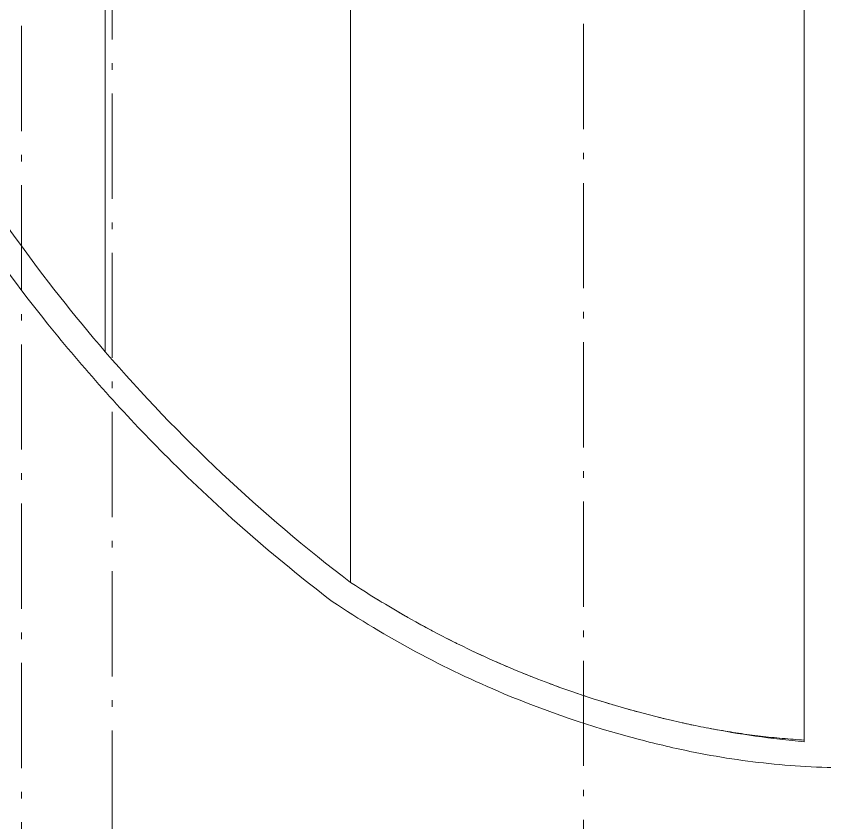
# Model space of a CAD drawing. Header units: metres. Extents: x -55 to 260, y -121 to 64.
# Drawn here: x -12.27 to 0.01, y -89.19 to -76.93 of the extents above; entities that cross this region are included whole.
import ezdxf

# ---------------------------------------------------------------- set-up
doc = ezdxf.new("R2010")
doc.units = ezdxf.units.M
doc.linetypes.add('01_Grid', pattern=[2.32, 1.6, -0.36, 0, -0.36])
for name, color, linetype, lineweight in [('0-1', 7, 'Continuous', 5), ('03EJES-1', 1, '01_Grid', 5), ('46BANQ', 8, 'Continuous', 5), ('46BANQ-1', 253, 'Continuous', 5)]:
    doc.layers.add(name, color=color, linetype=linetype, lineweight=lineweight)

# ---------------------------------------------------------------- blocks, each defined once
blk = doc.blocks.new('22011_AR_rvt-1-A1 _ A700')
at = {"layer": '46BANQ'}
for p, q in [((-10.918, -65.28), (-10.918, -82.029)), ((-10.918, -82.029), (-10.918, -65.28)), ((-10.918, -65.28), (-10.918, -82.029)), ((-10.918, -82.029), (-10.918, -65.28))]:
    blk.add_line(p, q, dxfattribs=at)
at = {"layer": '46BANQ-1'}
for points, knots in [([(-10.918, -82.029), (-11.871, -80.924), (-13.58, -78.544), (-15.094, -75.371), (-15.737, -73.431), (-15.901, -72.871)], [-1, -1, -1, -1, -0.75, -0.5, -0.4000533, -0.4000533, -0.4000533, -0.4000533]), ([(-7.469, -85.825), (-6.647, -86.374), (-5.148, -87.179), (-3.541, -87.726), (-2.859, -87.907)], [-1, -1, -1, -1, -0.5, -0.1428571, -0.1428571, -0.1428571, -0.1428571]), ([(-2.035, -88.102), (-1.613, -88.189), (-0.759, -88.319), (0.803, -88.385), (1.933, -88.273), (2.62, -88.144)], [-1, -1, -1, -1, -0.9375, -0.875, -0.7735849, -0.7735849, -0.7735849, -0.7735849])]:
    blk.add_open_spline(points, degree=3, knots=knots, dxfattribs=at)
for points in [[(-13.203, -79.66), (-12.734, -80.376), (-12.228, -81.068), (-11.688, -81.732)], [(-11.688, -81.732), (-11.148, -82.396), (-10.574, -83.032), (-9.969, -83.637)], [(-9.969, -83.637), (-9.186, -84.421), (-8.35, -85.152), (-7.469, -85.825)], [(-1.954, -87.71), (-2.885, -87.517), (-4.71, -86.955), (-6.397, -86.058), (-7.191, -85.534)], [(-0.3, -87.213), (-0.3, -87.452), (-0.3, -87.691), (-0.3, -87.93)], [(-0.3, -87.93), (-0.411, -87.923), (-0.633, -87.907), (-0.965, -87.872), (-1.296, -87.828), (-1.626, -87.775), (-1.845, -87.733), (-1.954, -87.71)], [(-2.859, -87.907), (-2.586, -87.979), (-2.311, -88.045), (-2.035, -88.102)]]:
    blk.add_open_spline(points, degree=3, dxfattribs=at)
blk = doc.blocks.new('22011_AR_rvt-2-A1 _ A700')
at = {"layer": '46BANQ-1'}
for points, knots in [([(-10.918, -82.029), (-11.871, -80.924), (-13.58, -78.544), (-15.094, -75.371), (-15.737, -73.431), (-15.901, -72.871)], [-1, -1, -1, -1, -0.75, -0.5, -0.4000533, -0.4000533, -0.4000533, -0.4000533]), ([(-7.469, -85.825), (-6.647, -86.374), (-5.148, -87.179), (-3.541, -87.726), (-2.859, -87.907)], [-1, -1, -1, -1, -0.5, -0.1428571, -0.1428571, -0.1428571, -0.1428571]), ([(-2.035, -88.102), (-1.613, -88.189), (-0.759, -88.319), (0.803, -88.385), (1.933, -88.273), (2.62, -88.144)], [-1, -1, -1, -1, -0.9375, -0.875, -0.7735849, -0.7735849, -0.7735849, -0.7735849])]:
    blk.add_open_spline(points, degree=3, knots=knots, dxfattribs=at)
for points in [[(-13.203, -79.66), (-12.734, -80.376), (-12.228, -81.068), (-11.688, -81.732)], [(-11.688, -81.732), (-11.148, -82.396), (-10.574, -83.032), (-9.969, -83.637)], [(-9.969, -83.637), (-9.186, -84.421), (-8.35, -85.152), (-7.469, -85.825)], [(-1.954, -87.71), (-2.885, -87.517), (-4.71, -86.955), (-6.397, -86.058), (-7.191, -85.534)], [(-0.3, -87.213), (-0.3, -87.452), (-0.3, -87.691), (-0.3, -87.93)], [(-0.3, -87.93), (-0.411, -87.923), (-0.633, -87.907), (-0.965, -87.872), (-1.296, -87.828), (-1.626, -87.775), (-1.845, -87.733), (-1.954, -87.71)], [(-2.859, -87.907), (-2.586, -87.979), (-2.311, -88.045), (-2.035, -88.102)]]:
    blk.add_open_spline(points, degree=3, dxfattribs=at)

msp = doc.modelspace()

# ---------------------------------------------------------------- linework, layer by layer
at = {"layer": '03EJES-1'}
for p, q in [((-12.192, -117.3961), (-12.192, 60.3168)), ((-3.6506, -107.6843), (-3.6506, -60.7274)), ((-10.8154, -61.1632), (-10.8154, -107.0368))]:
    msp.add_line(p, q, dxfattribs=at)
at = {"layer": '46BANQ'}
for p, q in [((-0.3, -62.203), (-0.3, -87.2125)), ((-7.1912, -72.3928), (-7.1912, -85.5342)), ((-10.918, -82.0289), (-10.918, -72.7007)), ((-0.3, -87.9302), (-0.3, -87.9578))]:
    msp.add_line(p, q, dxfattribs=at)
for points in [[(-7.1912, -85.5342), (-8.5509, -84.4993), (-9.8018, -83.3227), (-10.918, -82.0289)], [(-7.1912, -85.5342), (-8.5509, -84.4993), (-9.8018, -83.3227), (-10.918, -82.0289)], [(-6.7119, -85.8377), (-6.7536, -85.8124), (-6.7952, -85.7869), (-6.8366, -85.7612)], [(-6.3232, -86.0658), (-6.3744, -86.0368), (-6.4254, -86.0075), (-6.4762, -85.9779)], [(-5.9444, -86.2735), (-5.9997, -86.2441), (-6.0549, -86.2145), (-6.1099, -86.1845)], [(-5.1855, -86.6483), (-5.2433, -86.6218), (-5.3009, -86.5949), (-5.3584, -86.5676)], [(-4.7998, -86.8191), (-4.8578, -86.7944), (-4.9156, -86.7693), (-4.9733, -86.7439)], [(-4.4078, -86.9796), (-4.467, -86.9563), (-4.526, -86.9327), (-4.5849, -86.9087)], [(-4.011, -87.1292), (-4.0718, -87.1072), (-4.1325, -87.0849), (-4.193, -87.0621)], [(-3.6114, -87.2671), (-3.6734, -87.2467), (-3.7353, -87.2258), (-3.797, -87.2046)], [(-3.2092, -87.3934), (-3.2715, -87.3748), (-3.3337, -87.3558), (-3.3957, -87.3364)], [(-2.8043, -87.5082), (-2.8659, -87.4916), (-2.9274, -87.4747), (-2.9887, -87.4574)], [(-2.3964, -87.6116), (-2.4563, -87.5973), (-2.5161, -87.5826), (-2.5758, -87.5676)], [(-0.3, -87.9578), (-0.7933, -87.9118), (-1.2842, -87.8414), (-1.7704, -87.747)]]:
    msp.add_open_spline(points, degree=3, dxfattribs=at)
for points, knots in [([(-5.5662, -86.4669), (-5.5752, -86.4625), (-5.6324, -86.4342), (-5.6894, -86.4055), (-5.7373, -86.381)], [-0.254089553, -0.254089553, -0.254089553, -0.254089553, -0.25, -0.228138073, -0.228138073, -0.228138073, -0.228138073]), ([(-1.9857, -87.7036), (-2.031, -87.6941), (-2.0877, -87.682), (-2.1444, -87.6695), (-2.1557, -87.667)], [-0.768843168, -0.768843168, -0.768843168, -0.768843168, -0.75, -0.745261501, -0.745261501, -0.745261501, -0.745261501])]:
    msp.add_open_spline(points, degree=3, knots=knots, dxfattribs=at)

# ---------------------------------------------------------------- block references
at = {"layer": '0-1'}
for name in ['22011_AR_rvt-2-A1 _ A700', '22011_AR_rvt-1-A1 _ A700']:
    msp.add_blockref(name, (0, 0), dxfattribs=at)

doc.saveas('drawing.dxf')
